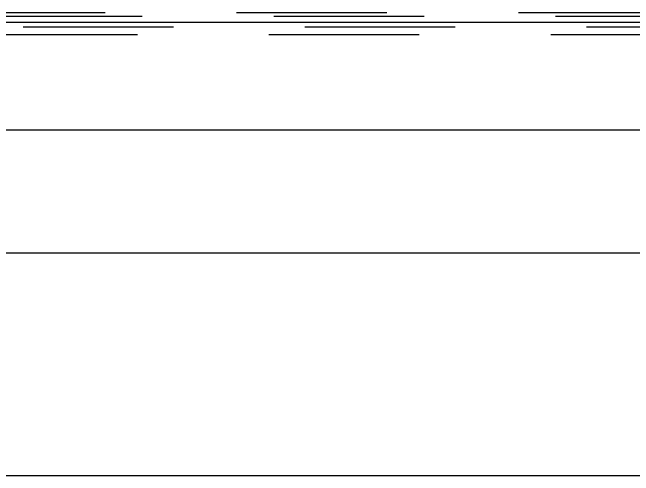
# Model space of a CAD drawing. Extents: x -11 to 23.5, y -3.8 to 3.8.
# Drawn here: x 2.454 to 4.108, y 0.677 to 1.91 of the extents above; entities that cross this region are included whole.
import ezdxf

# ---------------------------------------------------------------- set-up
doc = ezdxf.new("R2010")
doc.units = 0
doc.linetypes.add('PHL_CENTER', pattern=[0.75, 0.4, -0.35])
doc.linetypes.add('PHL_THICK', pattern=[0])
doc.layers.add('PROJECTION', color=7, linetype='CONTINUOUS')

msp = doc.modelspace()

# ---------------------------------------------------------------- linework, layer by layer
at = {"layer": 'PROJECTION', "color": 3, "linetype": 'PHL_CENTER'}
for p, q in [((0.801, 1.91), (6.611, 1.91)), ((0.9, 1.9), (6.6, 1.9)), ((0.982837, 1.87165), (13.619163, 1.87165)), ((1.070632, 1.88415), (13.531368, 1.88415)), ((0.887148, 1.85165), (13.714852, 1.85165)), ((1.701, 1.597096), (12.901, 1.597096)), ((1.701, 1.269826), (12.901, 1.269826)), ((0.982837, 0.677241), (13.619163, 0.677241))]:
    msp.add_line(p, q, dxfattribs=at)
at = {"layer": 'PROJECTION', "color": 7, "linetype": 'PHL_THICK'}
for p, q in [((1.070632, 1.88415), (13.531368, 1.88415)), ((1.701, 1.597096), (12.901, 1.597096)), ((1.701, 1.269826), (12.901, 1.269826)), ((0.982837, 0.677241), (13.619163, 0.677241))]:
    msp.add_line(p, q, dxfattribs=at)

doc.saveas('drawing.dxf')
